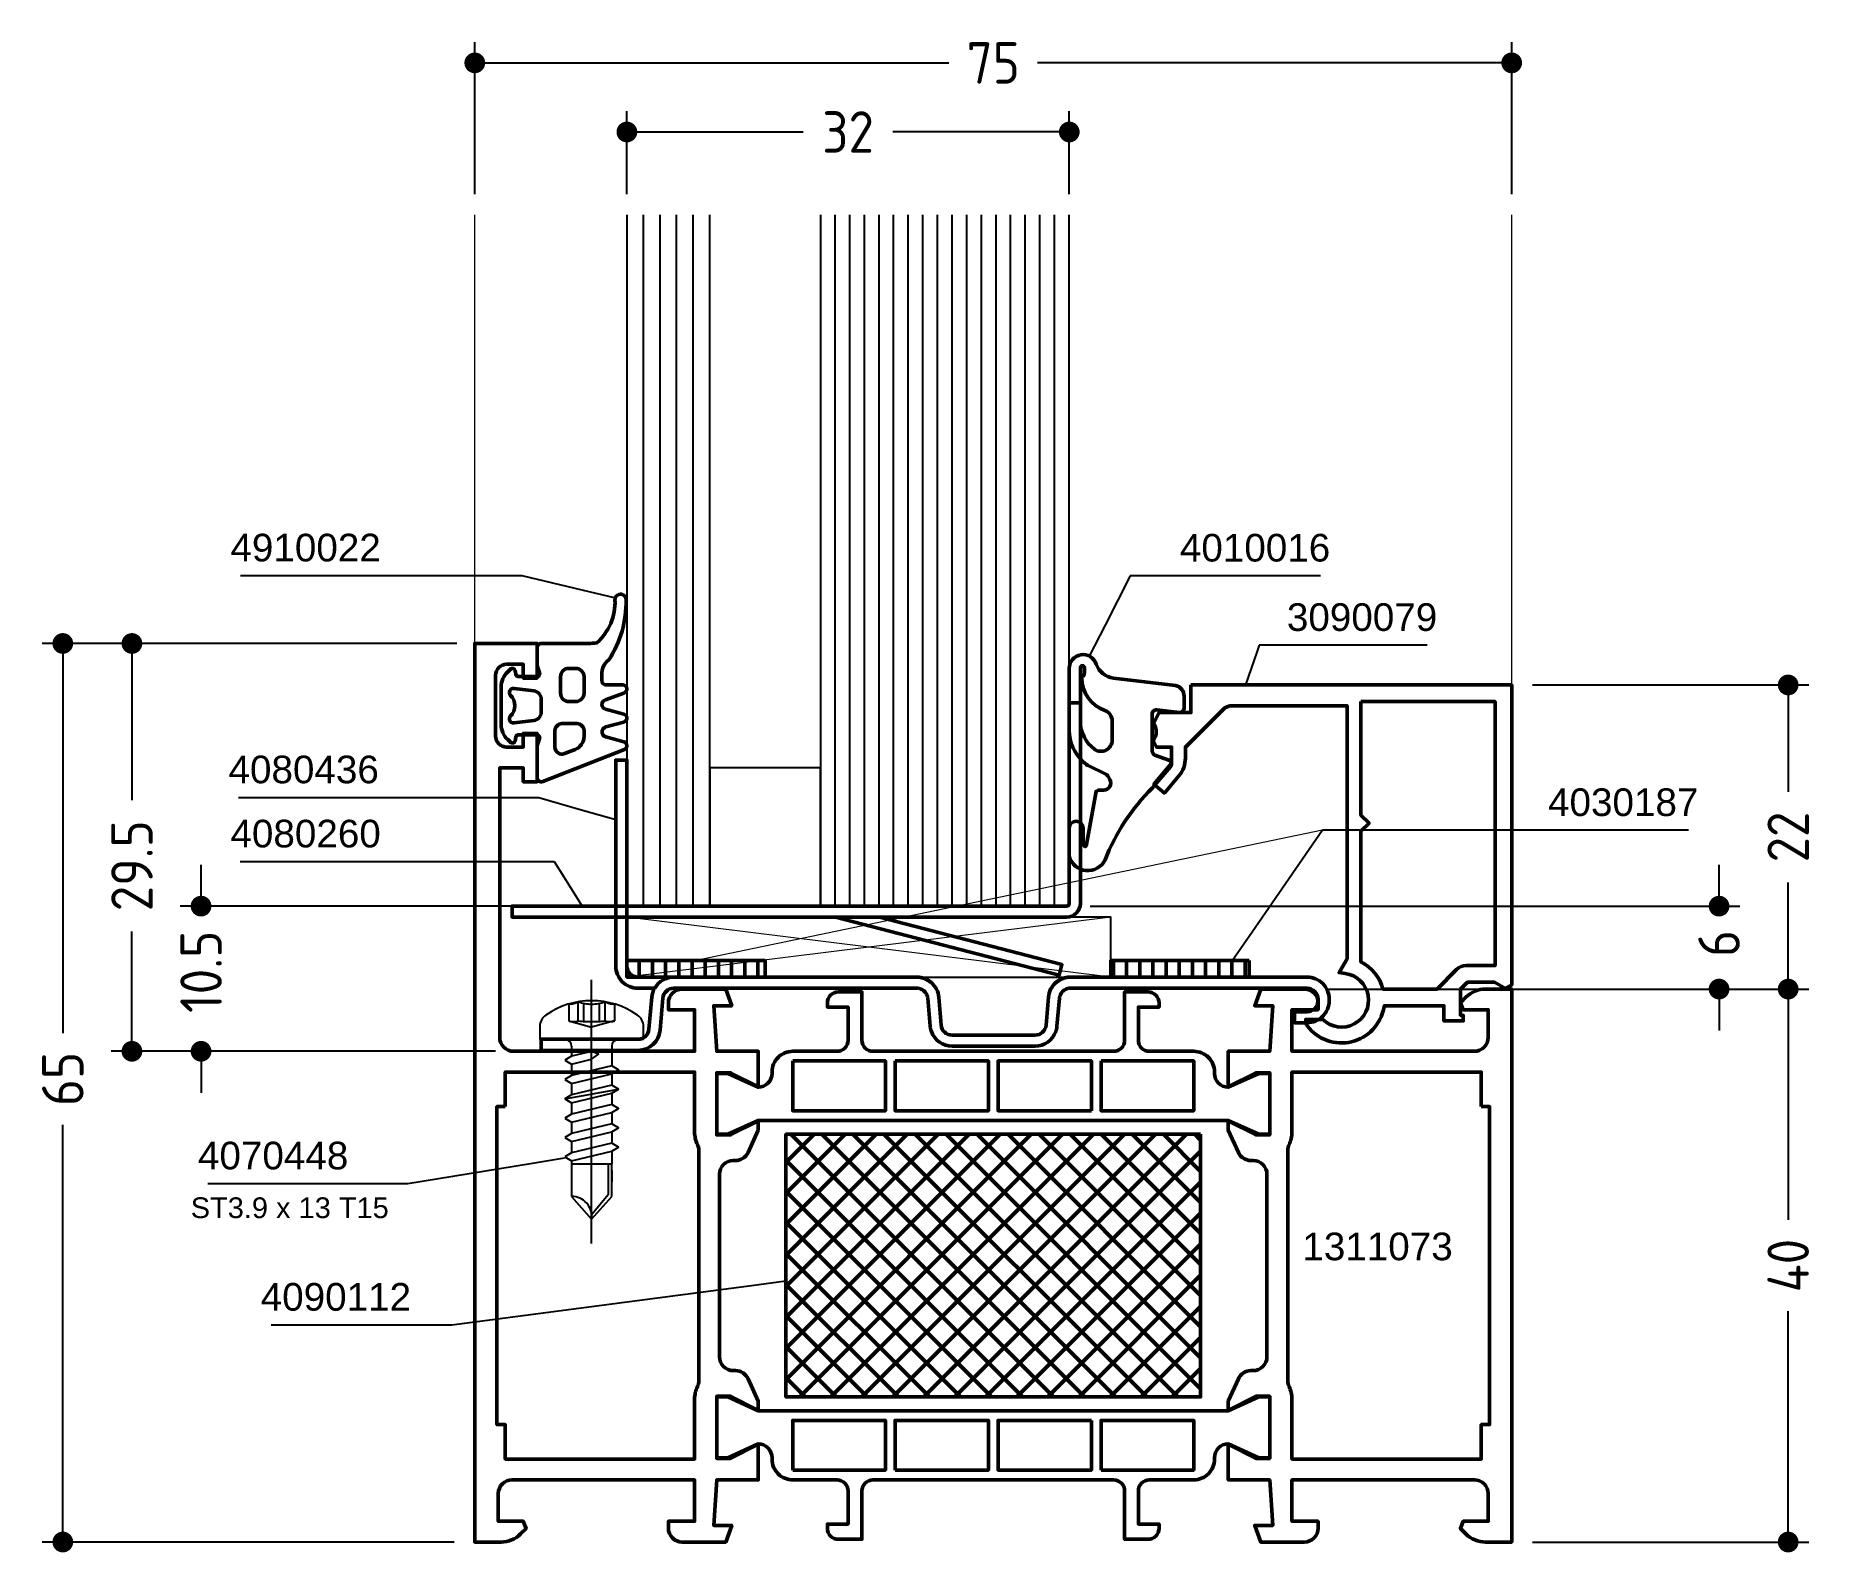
# Model space of a CAD drawing. Header units: millimetres. Extents: x 29 to 157, y 91 to 200.
import ezdxf
from ezdxf.enums import TextEntityAlignment as Align

# ---------------------------------------------------------------- set-up
doc = ezdxf.new("R2010")
doc.units = ezdxf.units.MM
doc.linetypes.add('CENTER', pattern=[50.8, 31.75, -6.35, 6.35, -6.35])
doc.linetypes.add('HIDDEN', pattern=[9.525, 6.35, -3.175])
for name, color, linetype, lineweight in [('AM_5', 3, 'Continuous', 25), ('AM_C', 50, 'Continuous', 50), ('AM_S', 80, 'Continuous', 50), ('Cont2', 2, 'Continuous', 25), ('Cont3', 70, 'Continuous', 18)]:
    doc.layers.add(name, color=color, linetype=linetype, lineweight=lineweight)
doc.styles.add('HBS_DIMTEXTSTYLE', font='isocp.shx')
doc.styles.add('SWISSL', font='swissl.ttf')
doc.dimstyles.new('Konstruktionsschnitt 1-1$0', dxfattribs={"dimscale": 0, "dimtxt": 3, "dimasz": 1.5, "dimexe": 1.5, "dimexo": 1.5, "dimgap": 1.5, "dimtad": 0, "dimdsep": 46, "dimtxsty": 'HBS_DIMTEXTSTYLE', "dimblk": 'PUNKT', "dimcen": 0, "dimclrd": 3, "dimclre": 3, "dimclrt": 2, "dimadec": 1, "dimazin": 2, "dimtfac": 0.7, "dimtofl": 0, "dimtmove": 0, "dimatfit": 3, "dimfxl": 0, "dimtolj": 1, "dimtzin": 0, "dimarcsym": 0})

# ---------------------------------------------------------------- blocks, each defined once
blk = doc.blocks.new('PUNKT')
at = {"color": 0, "linetype": 'Continuous'}
blk.add_line((-0.5, 0), (-1, 0), dxfattribs=at)
at = {"color": 0, "linetype": 'Continuous', "const_width": 0.5}
blk.add_lwpolyline([(-0.25, 0, 1), (0.25, 0, 1)], format="xyb", close=True, dxfattribs=at)
blk = doc.blocks.new('*D18')
at = {"layer": 'AM_5', "color": 3, "lineweight": -2, "transparency": 16777216}
for p, q in [((59.19, 156.45), (29.19, 156.45)), ((30.69, 154.95), (30.69, 128.25)), ((30.69, 92.95), (30.69, 121.64)), ((58.99, 91.45), (29.19, 91.45))]:
    blk.add_line(p, q, dxfattribs=at)
at = {"layer": 'AM_5', "color": 3, "lineweight": -2, "transparency": 16777216, "xscale": 1.5, "yscale": 1.5, "zscale": 1.5}
for p, rotation in [((30.69, 156.45), 90), ((30.69, 91.45), 270)]:
    blk.add_blockref('PUNKT', p, dxfattribs=dict(at, rotation=rotation))
at = {"layer": 'AM_5', "color": 2, "transparency": 16777216, "insert": (30.69, 124.95), "char_height": 3, "attachment_point": 5, "rotation": 90, "style": 'HBS_DIMTEXTSTYLE'}
blk.add_mtext('\\A1;65', dxfattribs=at)
blk = doc.blocks.new('*D19')
at = {"layer": 'AM_5', "color": 3, "lineweight": -2, "transparency": 16777216}
for p, q in [((136.99, 131.45), (156.99, 131.45)), ((155.49, 129.95), (155.49, 114.75)), ((155.49, 92.95), (155.49, 108.15)), ((136.99, 91.45), (156.99, 91.45))]:
    blk.add_line(p, q, dxfattribs=at)
at = {"layer": 'AM_5', "color": 3, "lineweight": -2, "transparency": 16777216, "xscale": 1.5, "yscale": 1.5, "zscale": 1.5}
for p, rotation in [((155.49, 131.45), 90), ((155.49, 91.45), 270)]:
    blk.add_blockref('PUNKT', p, dxfattribs=dict(at, rotation=rotation))
at = {"layer": 'AM_5', "color": 2, "transparency": 16777216, "insert": (155.49, 111.45), "char_height": 3, "attachment_point": 5, "rotation": 90, "style": 'HBS_DIMTEXTSTYLE'}
blk.add_mtext('\\A1;40', dxfattribs=at)
blk = doc.blocks.new('*D20')
at = {"layer": 'AM_5', "color": 3, "lineweight": -2, "transparency": 16777216}
for p, q in [((136.99, 153.45), (156.99, 153.45)), ((155.49, 151.95), (155.49, 145.73)), ((155.49, 132.95), (155.49, 139.17)), ((136.99, 131.45), (156.99, 131.45))]:
    blk.add_line(p, q, dxfattribs=at)
at = {"layer": 'AM_5', "color": 3, "lineweight": -2, "transparency": 16777216, "xscale": 1.5, "yscale": 1.5, "zscale": 1.5}
for p, rotation in [((155.49, 153.45), 90), ((155.49, 131.45), 270)]:
    blk.add_blockref('PUNKT', p, dxfattribs=dict(at, rotation=rotation))
at = {"layer": 'AM_5', "color": 2, "transparency": 16777216, "insert": (155.49, 142.45), "char_height": 3, "attachment_point": 5, "rotation": 90, "style": 'HBS_DIMTEXTSTYLE'}
blk.add_mtext('\\A1;22', dxfattribs=at)
blk = doc.blocks.new('*D21')
at = {"layer": 'AM_5', "color": 3, "lineweight": -2, "transparency": 16777216}
for p, q in [((71.49, 188.95), (71.49, 194.95)), ((103.49, 188.95), (103.49, 194.95)), ((72.99, 193.45), (84.25, 193.45)), ((101.99, 193.45), (90.73, 193.45))]:
    blk.add_line(p, q, dxfattribs=at)
at = {"layer": 'AM_5', "color": 3, "lineweight": -2, "transparency": 16777216, "xscale": 1.5, "yscale": 1.5, "zscale": 1.5, "rotation": 180}
blk.add_blockref('PUNKT', (71.49, 193.45), dxfattribs=at)
at = {"layer": 'AM_5', "color": 3, "lineweight": -2, "transparency": 16777216, "xscale": 1.5, "yscale": 1.5, "zscale": 1.5}
blk.add_blockref('PUNKT', (103.49, 193.45), dxfattribs=at)
at = {"layer": 'AM_5', "color": 2, "transparency": 16777216, "insert": (87.49, 193.45), "char_height": 3, "attachment_point": 5, "style": 'HBS_DIMTEXTSTYLE'}
blk.add_mtext('\\A1;32', dxfattribs=at)
blk = doc.blocks.new('*D22')
at = {"layer": 'AM_5', "color": 3, "lineweight": -2, "transparency": 16777216}
for p, q in [((60.49, 188.95), (60.49, 199.95)), ((135.49, 188.95), (135.49, 199.95)), ((61.99, 198.45), (94.78, 198.45)), ((133.99, 198.45), (101.2, 198.45))]:
    blk.add_line(p, q, dxfattribs=at)
at = {"layer": 'AM_5', "color": 3, "lineweight": -2, "transparency": 16777216, "xscale": 1.5, "yscale": 1.5, "zscale": 1.5, "rotation": 180}
blk.add_blockref('PUNKT', (60.49, 198.45), dxfattribs=at)
at = {"layer": 'AM_5', "color": 3, "lineweight": -2, "transparency": 16777216, "xscale": 1.5, "yscale": 1.5, "zscale": 1.5}
blk.add_blockref('PUNKT', (135.49, 198.45), dxfattribs=at)
at = {"layer": 'AM_5', "color": 2, "transparency": 16777216, "insert": (97.99, 198.45), "char_height": 3, "attachment_point": 5, "style": 'HBS_DIMTEXTSTYLE'}
blk.add_mtext('\\A1;75', dxfattribs=at)
blk = doc.blocks.new('*D23')
at = {"layer": 'AM_5', "color": 3, "lineweight": -2, "transparency": 16777216}
for p, q in [((150.49, 138.95), (150.49, 140.45)), ((104.99, 137.45), (151.99, 137.45)), ((121.99, 131.45), (151.99, 131.45)), ((150.49, 129.95), (150.49, 128.45))]:
    blk.add_line(p, q, dxfattribs=at)
at = {"layer": 'AM_5', "color": 3, "lineweight": -2, "transparency": 16777216, "xscale": 1.5, "yscale": 1.5, "zscale": 1.5}
for p, rotation in [((150.49, 137.45), 270), ((150.49, 131.45), 90)]:
    blk.add_blockref('PUNKT', p, dxfattribs=dict(at, rotation=rotation))
at = {"layer": 'AM_5', "color": 2, "transparency": 16777216, "insert": (150.49, 134.75), "char_height": 3, "attachment_point": 5, "rotation": 90, "style": 'HBS_DIMTEXTSTYLE'}
blk.add_mtext('\\A1;6', dxfattribs=at)
blk = doc.blocks.new('*D24')
at = {"layer": 'AM_5', "color": 3, "lineweight": -2, "transparency": 16777216}
for p, q in [((59.19, 156.45), (34.19, 156.45)), ((35.69, 154.95), (35.69, 145.12)), ((35.69, 128.45), (35.69, 135.61)), ((61.99, 126.95), (34.19, 126.95))]:
    blk.add_line(p, q, dxfattribs=at)
at = {"layer": 'AM_5', "color": 3, "lineweight": -2, "transparency": 16777216, "xscale": 1.5, "yscale": 1.5, "zscale": 1.5}
for p, rotation in [((35.69, 156.45), 90), ((35.69, 126.95), 270)]:
    blk.add_blockref('PUNKT', p, dxfattribs=dict(at, rotation=rotation))
at = {"layer": 'AM_5', "color": 2, "transparency": 16777216, "insert": (35.69, 140.37), "char_height": 3, "attachment_point": 5, "rotation": 90, "style": 'HBS_DIMTEXTSTYLE'}
blk.add_mtext('\\A1;29.5', dxfattribs=at)
blk = doc.blocks.new('*D25')
at = {"layer": 'AM_5', "color": 3, "lineweight": -2, "transparency": 16777216}
for p, q in [((40.69, 138.95), (40.69, 140.45)), ((69.99, 137.45), (39.19, 137.45)), ((61.99, 126.95), (39.19, 126.95)), ((40.69, 125.45), (40.69, 123.95))]:
    blk.add_line(p, q, dxfattribs=at)
at = {"layer": 'AM_5', "color": 3, "lineweight": -2, "transparency": 16777216, "xscale": 1.5, "yscale": 1.5, "zscale": 1.5}
for p, rotation in [((40.69, 137.45), 270), ((40.69, 126.95), 90)]:
    blk.add_blockref('PUNKT', p, dxfattribs=dict(at, rotation=rotation))
at = {"layer": 'AM_5', "color": 2, "transparency": 16777216, "insert": (40.69, 132.7), "char_height": 3, "attachment_point": 5, "rotation": 90, "style": 'HBS_DIMTEXTSTYLE'}
blk.add_mtext('\\A1;10.5', dxfattribs=at)
blk = doc.blocks.new('WS4070448')
at = {"linetype": 'CENTER'}
blk.add_line((-0.02, -14.76), (0, 4.3), dxfattribs=at)
at = {"linetype": 'HIDDEN'}
for p, q in [((-0.97, 1.33), (-0.97, 2.72)), ((-0.56, 1.33), (-0.56, 2.61)), ((0.56, 1.33), (0.56, 2.61)), ((0.97, 1.33), (0.97, 2.72))]:
    blk.add_line(p, q, dxfattribs=at)
for p, q in [((-1.45, -9), (-1.45, -11.36)), ((-1.45, -9), (1.45, -9)), ((1.45, -11.36), (1.45, -9)), ((-1.45, -11.36), (0, -13)), ((0, -13), (1.45, -11.36))]:
    blk.add_line(p, q)
blk.add_lwpolyline([(3.32, 1.75, 0.314856), (-3.32, 1.75, 0.244912), (-3.75, 0.93), (-3.75, 0), (3.75, 0), (3.75, 0.93, 0.244912), (3.32, 1.75, 0.138291)], format="xyb")
for points in [[(-1.65, 2.56), (-1.65, 1.33)], [(-1.65, 1.33), (0, 0.89)], [(1.65, 1.33), (0, 0.89)], [(1.65, 2.56), (1.65, 1.33)]]:
    blk.add_lwpolyline(points, dxfattribs=at)
for points in [[(-1.95, -1.5), (-1.45, -1.79), (0, -1.44), (0.5, -1.07), (0, -0.87), (-1.45, -1.21)], [(-1.95, -2.9), (-1.45, -3.19), (1.45, -2.5), (1.95, -2.21), (1.45, -1.92), (-1.45, -2.61)], [(-1.95, -4.3), (-1.45, -4.59), (1.45, -3.9), (1.95, -3.61), (1.45, -3.32), (-1.45, -4.01)], [(-1.95, -5.7), (-1.45, -5.99), (1.45, -5.3), (1.95, -5.01), (1.45, -4.72), (-1.45, -5.41)], [(-1.95, -7.1), (-1.45, -7.39), (1.45, -6.7), (1.95, -6.41), (1.45, -6.12), (-1.45, -6.81)], [(-1.95, -8.5), (-1.45, -8.79), (1.45, -8.1), (1.95, -7.81), (1.45, -7.52), (-1.45, -8.21)]]:
    blk.add_lwpolyline(points, close=True)
for points in [[(-1.45, -0.5), (-1.45, -1.21)], [(1.45, -0.5), (1.45, -1.92)], [(-1.45, -1.79), (-1.45, -2.21)], [(-1.45, -1.79), (-1.45, -2.61)], [(-1.45, -1.79), (-1.45, -2.61)], [(1.45, -2.5), (1.45, -3.32)], [(-1.95, -4.3), (1.95, -3.61)], [(-1.45, -3.19), (-1.45, -4.01)], [(-1.45, -4.59), (-1.45, -5.41)], [(1.45, -3.9), (1.45, -4.72)], [(-1.45, -5.99), (-1.45, -6.81)], [(1.45, -5.3), (1.45, -6.12)], [(-1.45, -7.39), (-1.45, -8.21)], [(1.45, -6.7), (1.45, -7.52)], [(-1.45, -8.79), (-1.45, -9)], [(1.2, -9), (1.2, -11.25), (0.03, -12.65)], [(1.45, -8.1), (1.45, -9)], [(-1.45, -10.19), (-1.45, -11.01)], [(1.45, -9.5), (1.45, -10.32)]]:
    blk.add_lwpolyline(points)
for centre, radius, start, end in [((-1.59, 3.84), 1.28, 267.2848, 298.8872), ((0, 5.49), 2.94, 250.6988, 289.3012), ((1.59, 3.84), 1.28, 241.1128, 272.7152), ((-1.31, 2.49), 1.21, 253.6643, 286.3357), ((0, 11.41), 10.13, 264.4948, 275.5052), ((1.31, 2.49), 1.21, 253.6643, 286.3357)]:
    blk.add_arc(centre, radius, start, end, dxfattribs=at)
for centre, radius, start, end in [((-1.95, -0.5), 0.5, 0, 90), ((1.95, -0.5), 0.5, 90, 180), ((-1.46, -12.83), 1.47, 353.4244, 89.6688)]:
    blk.add_arc(centre, radius, start, end)
blk = doc.blocks.new('*U31', base_point=(71.49, 173.45))
for p, q in [((72.69, 173.45), (72.69, 223.45)), ((73.89, 173.45), (73.89, 223.45)), ((75.09, 173.45), (75.09, 223.45)), ((76.29, 173.45), (76.29, 223.45)), ((86.55, 173.45), (86.55, 223.45)), ((87.61, 173.45), (87.61, 223.45)), ((88.67, 173.45), (88.67, 223.45)), ((89.73, 173.45), (89.73, 223.45)), ((90.78, 173.45), (90.78, 223.45)), ((91.84, 173.45), (91.84, 223.45)), ((92.9, 173.45), (92.9, 223.45)), ((93.96, 173.45), (93.96, 223.45)), ((95.02, 173.45), (95.02, 223.45)), ((96.08, 173.45), (96.08, 223.45)), ((97.14, 173.45), (97.14, 223.45)), ((98.2, 173.45), (98.2, 223.45)), ((99.25, 173.45), (99.25, 223.45)), ((100.31, 173.45), (100.31, 223.45)), ((101.37, 173.45), (101.37, 223.45)), ((102.43, 173.45), (102.43, 223.45))]:
    blk.add_line(p, q)
for points in [[(71.49, 223.45), (71.49, 173.45), (77.49, 173.45), (77.49, 223.45)], [(85.49, 223.45), (85.49, 173.45), (103.49, 173.45), (103.49, 223.45)]]:
    blk.add_lwpolyline(points)
blk.add_lwpolyline([(77.49, 173.45), (85.49, 173.45), (85.49, 183.45), (77.49, 183.45)], close=True)
blk = doc.blocks.new('*S216')
at = {"layer": 'AM_5', "color": 3}
for p, q in [((43.55, 161.36), (55.69, 161.36)), ((55.69, 161.36), (63.88, 161.36)), ((63.88, 161.36), (68.23, 160.33))]:
    blk.add_line(p, q, dxfattribs=at)
at = {"layer": 'AM_5', "color": 3, "linetype": 'Continuous'}
blk.add_line((68.23, 160.33), (70.66, 159.76), dxfattribs=at)
at = {"layer": 'AM_5', "color": 2, "insert": (53.69, 162.36), "char_height": 2, "attachment_point": 9, "style": 'SWISSL'}
blk.add_mtext('4910022', dxfattribs=at)
blk = doc.blocks.new('*S217')
at = {"layer": 'AM_5', "color": 3}
for p, q in [((43.53, 140.67), (55.69, 140.67)), ((55.69, 140.67), (66.24, 140.67)), ((66.24, 140.67), (66.93, 139.57))]:
    blk.add_line(p, q, dxfattribs=at)
at = {"layer": 'AM_5', "color": 3, "linetype": 'Continuous'}
blk.add_line((66.93, 139.57), (68.25, 137.45), dxfattribs=at)
at = {"layer": 'AM_5', "color": 2, "insert": (53.69, 141.67), "char_height": 2, "attachment_point": 9, "style": 'SWISSL'}
blk.add_mtext('4080260', dxfattribs=at)
blk = doc.blocks.new('*S218')
at = {"layer": 'AM_5', "color": 3}
for p, q in [((55.65, 117.38), (64.53, 118.84)), ((41.19, 117.38), (53.34, 117.38)), ((53.34, 117.38), (55.65, 117.38))]:
    blk.add_line(p, q, dxfattribs=at)
at = {"layer": 'AM_5', "color": 3, "linetype": 'Continuous'}
blk.add_line((64.53, 118.84), (66.99, 119.25), dxfattribs=at)
at = {"layer": 'AM_5', "color": 2, "insert": (51.34, 118.38), "char_height": 2, "attachment_point": 9, "style": 'SWISSL'}
blk.add_mtext('4070448', dxfattribs=at)
blk = doc.blocks.new('ZAHL rechts')
at = {"layer": 'AM_5', "color": 2, "style": 'SWISSL'}
blk.add_attdef('XXX', text='', height=1.5, dxfattribs=at).set_placement((-1.95, -2.5), align=Align.RIGHT)
blk = doc.blocks.new('*S219')
at = {"layer": 'AM_5', "color": 3}
for p, q in [((107.9, 161.35), (106.08, 157.77)), ((109.49, 161.35), (107.9, 161.35)), ((121.65, 161.35), (109.49, 161.35))]:
    blk.add_line(p, q, dxfattribs=at)
at = {"layer": 'AM_5', "color": 3, "linetype": 'Continuous'}
blk.add_line((106.08, 157.77), (104.94, 155.54), dxfattribs=at)
at = {"layer": 'AM_5', "color": 2, "insert": (111.49, 162.35), "char_height": 2, "attachment_point": 7, "style": 'SWISSL'}
blk.add_mtext('4010016', dxfattribs=at)
blk = doc.blocks.new('*S220')
at = {"layer": 'AM_5', "color": 3, "linetype": 'Continuous'}
blk.add_line((117.05, 155.81), (116.23, 153.45), dxfattribs=at)
at = {"layer": 'AM_5', "color": 3}
for p, q in [((117.23, 156.33), (117.05, 155.81)), ((129.38, 156.33), (117.23, 156.33))]:
    blk.add_line(p, q, dxfattribs=at)
at = {"layer": 'AM_5', "color": 2, "insert": (119.23, 157.33), "char_height": 2, "attachment_point": 7, "style": 'SWISSL'}
blk.add_mtext('3090079', dxfattribs=at)
blk = doc.blocks.new('*S221')
at = {"layer": 'AM_5', "color": 3}
for p, q in [((43.39, 145.31), (53.73, 145.31)), ((53.73, 145.31), (65.11, 145.31)), ((65.11, 145.31), (68.29, 144.4))]:
    blk.add_line(p, q, dxfattribs=at)
at = {"layer": 'AM_5', "color": 3, "linetype": 'Continuous'}
blk.add_line((68.29, 144.4), (70.69, 143.71), dxfattribs=at)
at = {"layer": 'AM_5', "color": 2, "insert": (53.55, 146.31), "char_height": 2, "attachment_point": 9, "style": 'SWISSL'}
blk.add_mtext('4080436', dxfattribs=at)
blk = doc.blocks.new('*S222')
at = {"layer": 'AM_5', "color": 3}
for p, q in [((58.84, 107.16), (80.51, 110.01)), ((45.75, 107.16), (57.1, 107.16)), ((57.1, 107.16), (58.84, 107.16))]:
    blk.add_line(p, q, dxfattribs=at)
at = {"layer": 'AM_5', "color": 3, "linetype": 'Continuous'}
blk.add_line((80.51, 110.01), (82.99, 110.34), dxfattribs=at)
at = {"layer": 'AM_5', "color": 2, "insert": (55.88, 108.16), "char_height": 2, "attachment_point": 9, "style": 'SWISSL'}
blk.add_mtext('4090112', dxfattribs=at)
blk = doc.blocks.new('*S223')
at = {"layer": 'AM_5', "color": 3}
for p, q in [((121.81, 142.94), (116.71, 135.57)), ((138.08, 142.94), (121.81, 142.94)), ((148.27, 142.94), (138.08, 142.94))]:
    blk.add_line(p, q, dxfattribs=at)
at = {"layer": 'AM_5', "color": 3, "linetype": 'Continuous'}
blk.add_line((116.71, 135.57), (115.29, 133.52), dxfattribs=at)
at = {"layer": 'AM_5', "color": 2, "insert": (138.12, 143.94), "char_height": 2, "attachment_point": 7, "style": 'SWISSL'}
blk.add_mtext('4030187', dxfattribs=at)
blk = doc.blocks.new('WI1311073')
for points in [[(20.5, 29.8), (20.5, 30.5), (18.3, 29.5), (17.5, 29.5), (17.5, 33.9), (18.3, 33.9), (20.5, 32.9), (20.5, 35.5), (17.5, 35.5), (17.28, 38.8), (18.59, 38.8), (18.15, 40), (15, 40, 0.414214), (14, 39), (14, 38.5), (15.9, 38.5), (15.9, 35.5), (2.8, 35.5, -0.414214), (1.8, 36.5), (1.8, 56), (3.5, 56), (3.5, 55), (4.5, 55), (4.5, 58.5), (3.5, 58.5), (3.5, 57.5), (2.3, 57.5, -0.414214), (1.5, 58.3), (1.5, 62.7, -0.414214), (2.3, 63.5), (3.5, 63.5), (3.5, 62.5), (4.5, 62.5), (4.5, 65), (0, 65), (0, 0), (1.9, 0, 0.198912), (3.31, 0.59), (3.71, 0.99), (3.5, 1.5), (1.7, 1.5), (1.7, 3.5, -0.414214), (2.7, 4.5), (15.9, 4.5), (15.9, 1.5), (14, 1.5), (14, 1, 0.414214), (15, 0), (18.15, 0), (18.59, 1.2), (17.28, 1.2), (17.5, 4.5), (20.5, 4.5), (20.5, 7.1), (18.3, 6.1), (17.5, 6.1), (17.5, 10.5), (18.3, 10.5), (20.5, 9.5), (20.5, 10.2), (19.77, 11.81, 0.294108), (18.86, 12.4), (18.7, 12.4, -0.414214), (17.7, 13.4), (17.7, 26.6, -0.414214), (18.7, 27.6), (18.86, 27.6, 0.294108), (19.77, 28.19), (20.5, 29.8)], [(54.5, 10.2), (55.23, 11.81, -0.294108), (56.14, 12.4), (56.3, 12.4, 0.414214), (57.3, 13.4), (57.3, 26.6, 0.414214), (56.3, 27.6), (56.14, 27.6, -0.294108), (55.23, 28.19), (54.5, 29.8), (54.5, 30.5), (56.7, 29.5), (57.5, 29.5), (57.5, 33.9), (56.7, 33.9), (54.5, 32.9), (54.5, 35.5), (57.5, 35.5), (57.72, 38.8), (56.41, 38.8), (56.85, 40), (60, 40, -0.414214), (61, 39), (61, 38.5), (59.1, 38.5), (59.1, 35.5), (72.3, 35.5, 0.414214), (73.3, 36.5), (73.3, 38.5), (71.5, 38.5), (71.29, 39.01), (71.69, 39.41, -0.198912), (73.1, 40), (75, 40), (75, 0), (73.1, 0, -0.198912), (71.69, 0.59), (71.29, 0.99), (71.5, 1.5), (73.3, 1.5), (73.3, 3.5, 0.414214), (72.3, 4.5), (59.1, 4.5), (59.1, 1.5), (61, 1.5), (61, 1, -0.414214), (60, 0), (56.85, 0), (56.41, 1.2), (57.72, 1.2), (57.5, 4.5), (54.5, 4.5), (54.5, 7.1), (56.7, 6.1), (57.5, 6.1), (57.5, 10.5), (56.7, 10.5), (54.5, 9.5), (54.5, 10.2)], [(54.5, 32.9), (54.5, 32.95), (56.5, 33.95), (57.5, 33.95), (57.5, 29.45), (56.5, 29.45), (54.5, 30.45), (54.5, 30.5), (20.5, 30.5), (20.5, 30.45), (18.5, 29.45), (17.5, 29.45), (17.5, 33.95), (18.5, 33.95), (20.5, 32.95), (20.5, 32.9, 0.414214), (21.5, 33.9), (21.5, 34, -0.414214), (23, 35.5), (26.2, 35.5, 0.414214), (27, 36.3), (27, 38.7), (25.5, 38.7), (25.5, 39, -0.414214), (26.3, 39.8), (28, 39.8), (28, 36.3, 0.414214), (28.8, 35.5), (46.2, 35.5, 0.414214), (47, 36.3), (47, 39.8), (48.7, 39.8, -0.414214), (49.5, 39), (49.5, 38.7), (48, 38.7), (48, 36.3, 0.414214), (48.8, 35.5), (52, 35.5, -0.414214), (53.5, 34), (53.5, 33.9, 0.414214), (54.5, 32.9)], [(2.2, 31.5), (1.6, 31.5), (1.6, 8.5), (2.2, 8.5), (2.2, 6), (15.9, 6), (15.9, 10.35, -0.112281), (16.1, 11.24, 0.112281), (16.2, 11.67), (16.2, 28.33, 0.112281), (16.1, 28.76, -0.112281), (15.9, 29.65), (15.9, 34), (2.2, 34), (2.2, 31.5)], [(72.8, 31.5), (73.4, 31.5), (73.4, 8.5), (72.8, 8.5), (72.8, 6), (59.1, 6), (59.1, 10.35, 0.112281), (58.9, 11.24, -0.112281), (58.8, 11.67), (58.8, 28.33, -0.112281), (58.9, 28.76, 0.112281), (59.1, 29.65), (59.1, 34), (72.8, 34), (72.8, 31.5)], [(54.5, 7.1), (54.5, 7.05), (56.5, 6.05), (57.5, 6.05), (57.5, 10.55), (56.5, 10.55), (54.5, 9.55), (54.5, 9.5), (20.5, 9.5), (20.5, 9.55), (18.5, 10.55), (17.5, 10.55), (17.5, 6.05), (18.5, 6.05), (20.5, 7.05), (20.5, 7.1, -0.414214), (21.5, 6.1), (21.5, 6, 0.414214), (23, 4.5), (26.2, 4.5, -0.414214), (27, 3.7), (27, 1.3), (25.5, 1.3), (25.5, 1, 0.414214), (26.3, 0.2), (28, 0.2), (28, 3.7, -0.414214), (28.8, 4.5), (46.2, 4.5, -0.414214), (47, 3.7), (47, 0.2), (48.7, 0.2, 0.414214), (49.5, 1), (49.5, 1.3), (48, 1.3), (48, 3.7, -0.414214), (48.8, 4.5), (52, 4.5, 0.414214), (53.5, 6), (53.5, 6.1, -0.414214), (54.5, 7.1)]]:
    blk.add_lwpolyline(points, format="xyb", close=True)
for points in [[(23, 34.8), (29.7, 34.8), (29.7, 31.2), (23, 31.2), (23, 34.8)], [(30.4, 34.8), (37.15, 34.8), (37.15, 31.2), (30.4, 31.2), (30.4, 34.8)], [(44.6, 31.2), (37.85, 31.2), (37.85, 34.8), (44.6, 34.8), (44.6, 31.2)], [(45.3, 34.8), (52, 34.8), (52, 31.2), (45.3, 31.2), (45.3, 34.8)], [(23, 5.2), (29.7, 5.2), (29.7, 8.8), (23, 8.8), (23, 5.2)], [(30.4, 5.2), (37.15, 5.2), (37.15, 8.8), (30.4, 8.8), (30.4, 5.2)], [(44.6, 8.8), (37.85, 8.8), (37.85, 5.2), (44.6, 5.2), (44.6, 8.8)], [(45.3, 5.2), (52, 5.2), (52, 8.8), (45.3, 8.8), (45.3, 5.2)]]:
    blk.add_lwpolyline(points, close=True)
blk = doc.blocks.new('WI3090079')
for points in [[(-23.2, 22), (-23.2, 20), (-25.5, 20), (-25.9, 19.21, -0.339409), (-25.93, 17.99), (-25.7, 17.5), (-24.6, 17.5), (-24.6, 16.35), (-25.88, 14.82), (-25.12, 14.18), (-24.07, 15.43, 0.176327), (-23.6, 16.71), (-23.6, 17.5), (-20.89, 20.21, -0.198912), (-20.19, 20.5), (-11.9, 20.5), (-11.9, 2.2), (-12.48, 1.19), (-12.04, 1.13, -1.382111), (-13.66, -2.2), (-14.9, -2.2), (-14.9, -2.49, 0.652679), (-9.3, -1.57), (-9.2, -1.2), (-4.9, -1.2), (-4.9, -2.3), (-3.5, -2.3), (-3.5, -1.9), (-3.7, -1.9), (-3.7, 0), (-3.2, 0.5), (-1.25, 0.5), (-0.45, 0.04), (0, 0.3), (0, 22), (-23.2, 22)], [(-10.9, 20.8), (-10.9, 12.58), (-10.32, 12), (-10.9, 11.42), (-10.9, 1.97, -0.213458), (-9.31, 0), (-5.4, 0), (-3.99, 1.41, -0.198912), (-3.28, 1.7), (-1.2, 1.7), (-1.2, 20.8), (-10.9, 20.8)]]:
    blk.add_lwpolyline(points, format="xyb", close=True)
blk = doc.blocks.new('WI4010016')
for points in [[(1.19, 1.96, -0.346133), (1.8, 1.18), (1.8, 0.3, -0.449698), (1.46, 0), (-0.16, 0.2, 0.449698), (-0.5, -0.1), (-0.5, -2.79, 0.315299), (-0.3, -3.07), (0.7, -3.44, -0.548619), (0.81, -3.93), (-0.5, -5.46, 0.104737), (-3.91, -10.66, -0.684728), (-6.5, -10.42), (-6.5, -8.36, -1), (-5.5, -8.36), (-5.5, -9.42, 0.287601), (-5.34, -9.69, 0.156883), (-5.25, -9.53), (-4.59, -5.82, -0.041381), (-4.57, -5.74), (-4.52, -5.69, -0.200274), (-4.31, -5.6), (-4, -5.6, 0.57735), (-3.57, -4.85), (-3.72, -4.58, 0.149451), (-3.85, -4.46), (-5.14, -3.83, -0.069927), (-5.25, -3.76), (-5.51, -3.53, -0.212557), (-6.5, -1.3), (-6.5, 3.2, -0.852431), (-4.55, 3.51, 0.291336), (-3.3, 2.49), (1.19, 1.96)], [(-3.4, -2, -0.612992), (-4.67, -2.65, -0.239931), (-5.7, -0.63), (-5.7, 3.25, -1), (-5.4, 3.25), (-5.4, 2.88, -0.317837), (-5.6, 2.6), (-5.6, 2.51, 0.317975), (-3.93, 0.15, -0.317975), (-3.4, -0.6), (-3.4, -2)]]:
    blk.add_lwpolyline(points, format="xyb", close=True)
blk = doc.blocks.new('WI4030187')
h = blk.add_hatch()
h.set_pattern_fill('LINE', color=256, scale=0.3, angle=90)
h.paths.add_polyline_path([(5, 0), (5, 1.2), (-5, 1.2), (-5, 0)])
blk.add_lwpolyline([(5, 1.2), (5, 0), (-5, 0), (-5, 1.2), (5, 1.2)], close=True)
blk = doc.blocks.new('WI4080260')
blk.add_lwpolyline([(0.8, 0.2, -0.414214), (-0.2, -0.8), (-40.3, -0.8), (-40.3, 0), (-0.2, 0, 0.414214), (0, 0.2), (0, 14.7), (0.8, 14.7), (0.8, 0.2)], format="xyb", close=True)
blk.add_lwpolyline([(-13.72, -0.8), (-0.53, -4.23), (-0.74, -5), (-16.9, -0.8)])
blk = doc.blocks.new('WI4080436')
blk.add_lwpolyline([(-26.97, 0.4, 0.004374), (-27, 0.42, 0.009393), (-27.04, 0.45, 0.008732), (-27.08, 0.48, 0.006678), (-27.11, 0.5, 0.005796), (-27.14, 0.53, 0.003775), (-27.17, 0.54, 0.00446), (-27.21, 0.56, 0.004745), (-27.24, 0.58, 0.004746), (-27.27, 0.6, 0.005446), (-27.31, 0.62, 0.006611), (-27.35, 0.64, 0.007175), (-27.39, 0.66, 0.007951), (-27.43, 0.68, 0.006443), (-27.47, 0.7, 0.006656), (-27.51, 0.71, 0.007901), (-27.55, 0.72, 0.007046), (-27.58, 0.73, 0.005573), (-27.62, 0.74, 0.006095), (-27.65, 0.75, 0.006961), (-27.7, 0.76, 0.006263), (-27.73, 0.77, 0.005895), (-27.77, 0.78, 0.004888), (-27.81, 0.78, 0.004858), (-27.85, 0.79, 0.005749), (-27.88, 0.79, 0.006349), (-27.92, 0.8, 0.006609), (-27.96, 0.8, 0.006539), (-28, 0.8, 0.006195), (-28.04, 0.8), (-48.2, 0.8, -0.414214), (-49, 1.6), (-49, 16.5), (-49.8, 16.5), (-49.8, 1.6, 0.414214), (-48.2, 0), (-46.99, 0, 0.109506), (-47.19, -0.66), (-47.4, -2.97, -0.388866), (-48.19, -3.7), (-55.2, -3.7), (-55.2, -4.5), (-48.19, -4.5, 0.388866), (-46.6, -3.04), (-46.4, -0.73, -0.388866), (-45.6, 0), (-28.04, 0, -0.031191), (-27.94, -0.01, -0.032117), (-27.84, -0.03, -0.034113), (-27.74, -0.06, -0.033448), (-27.64, -0.11, -0.033036), (-27.55, -0.17, -0.034054), (-27.47, -0.24, -0.033669), (-27.4, -0.32, -0.0353), (-27.34, -0.41, -0.035248), (-27.29, -0.51, -0.034082), (-27.26, -0.62, -0.035248), (-27.24, -0.73), (-27.06, -2.74, 0.009909), (-27.06, -2.8, 0.007889), (-27.05, -2.86, 0.008695), (-27.04, -2.91, 0.00948), (-27.03, -2.97, 0.009796), (-27.01, -3.03, 0.009634), (-27, -3.08, 0.009059), (-26.97, -3.14, 0.316051), (-25.47, -4.2), (-19.48, -4.2, 0.316051), (-17.98, -3.14, 0.010145), (-17.96, -3.08, 0.008062), (-17.94, -3.03, 0.008782), (-17.92, -2.97, 0.009483), (-17.91, -2.92, 0.009718), (-17.9, -2.86, 0.009471), (-17.89, -2.8, 0.008803), (-17.89, -2.74), (-17.71, -0.73, -0.025271), (-17.7, -0.65, -0.025635), (-17.68, -0.57, -0.025685), (-17.65, -0.49, -0.025804), (-17.62, -0.42, -0.025802), (-17.57, -0.35, -0.024503), (-17.53, -0.29, -0.024568), (-17.47, -0.23, -0.024904), (-17.41, -0.18, -0.025509), (-17.35, -0.13, -0.025192), (-17.28, -0.09, -0.046587), (-17.13, -0.03, -0.024117), (-17.06, -0.01, -0.023804), (-16.99, 0, -0.023114), (-16.91, 0), (0.2, 0, -0.414214), (1, -0.8), (1, -0.9, -0.414214), (0.2, -1.7), (-0.7, -1.7), (-0.7, -2.5), (0.2, -2.5, 0.414214), (1.8, -0.9), (1.8, -0.8, 0.414214), (0.2, 0.8), (-16.91, 0.8, 0.006823), (-16.95, 0.8, 0.006631), (-16.99, 0.8, 0.006434), (-17.04, 0.8, 0.006371), (-17.08, 0.79, 0.006494), (-17.12, 0.79, 0.006197), (-17.16, 0.78, 0.006224), (-17.2, 0.77, 0.00638), (-17.24, 0.77, 0.006071), (-17.28, 0.76, 0.005434), (-17.32, 0.75, 0.005653), (-17.36, 0.74, 0.007587), (-17.4, 0.72, 0.009381), (-17.44, 0.71, 0.008193), (-17.49, 0.69, 0.00629), (-17.53, 0.68, 0.006974), (-17.57, 0.66, 0.005712), (-17.61, 0.64, 0.00638), (-17.65, 0.62, 0.005872), (-17.68, 0.6, 0.006229), (-17.72, 0.58, 0.00628), (-17.76, 0.55, 0.007), (-17.8, 0.53, 0.00673), (-17.84, 0.5, 0.005989), (-17.87, 0.48, 0.008282), (-17.91, 0.45, 0.009345), (-17.94, 0.42, 0.006288), (-17.98, 0.4, 0.191525), (-18.51, -0.66), (-18.68, -2.67, -0.388765), (-19.48, -3.4), (-25.47, -3.4, -0.388765), (-26.27, -2.67), (-26.44, -0.66, 0.191525), (-26.97, 0.4)], format="xyb", close=True)
blk.add_arc((-45.6, -0.8), 1.6, 90, 150)
blk = doc.blocks.new('WI4090112')
h = blk.add_hatch()
h.set_pattern_fill('ANSI37', color=256, scale=0.5)
h.paths.add_polyline_path([(30, 0), (30, 19), (0, 19), (0, 0)])
blk.add_lwpolyline([(30, 19), (0, 19), (0, 0), (30, 0), (30, 19)], close=True)
blk = doc.blocks.new('WI4910022')
blk.add_line((0.3, 0), (0.3, 0))
blk.add_lwpolyline([(0, -7.38), (0, -9.7, 0.537715), (0.42, -9.98), (6.32, -7.68, 0.71283), (6.28, -7.11), (4.98, -6.76, -0.767327), (4.98, -6.04), (6.28, -5.69, 0.767327), (6.28, -5.11), (4.96, -4.76, -0.767327), (4.96, -4.08), (6.28, -3.59, 0.876976), (6.2, -3), (5, -3, -0.414214), (4.7, -2.7), (4.7, -2.48, -0.288751), (5.2, -1.18, 0.150709), (6.44, 3.17, 1.016945), (5.64, 3.15, -0.221064), (4.33, 0.05, -0.039181), (3.7, 0), (0.3, 0, 0.414214), (0, -0.3), (0, -1.62), (0.19, -2.13, -0.520567), (0, -2.4), (-1.33, -2.4, -0.36397), (-1.53, -2.23), (-1.58, -1.97, 0.594937), (-1.91, -1.85), (-2.12, -2.05, 0.208), (-2.6, -3.15), (-2.6, -5.85, 0.208), (-2.12, -6.95), (-1.91, -7.15, 0.594937), (-1.58, -7.03), (-1.53, -6.77, -0.36397), (-1.33, -6.6), (0, -6.6, -0.520567), (0.19, -6.87), (0, -7.38)], format="xyb")
for points in [[(2.3, -4.2, -0.414214), (1.7, -3.6), (1.7, -2.4, -0.414214), (2.3, -1.8), (2.8, -1.8, -0.414214), (3.4, -2.4), (3.4, -3.6, -0.414214), (2.8, -4.2)], [(0.3, -4.98, -0.378866), (-0.23, -5.57), (-1.66, -5.75, -0.717695), (-1.91, -5.24, 0.421053), (-1.91, -3.76, -0.717695), (-1.66, -3.25), (-0.23, -3.43, -0.378866), (0.3, -4.02), (0.3, -4.98)], [(1.98, -7.97, -0.527791), (1.3, -7.51), (1.3, -6.3, -0.414214), (1.8, -5.8), (2.9, -5.8, -0.414214), (3.4, -6.3), (3.4, -6.73, -0.30908), (2.76, -7.67)]]:
    blk.add_lwpolyline(points, format="xyb", close=True)

msp = doc.modelspace()

# ---------------------------------------------------------------- linework, layer by layer
at = {"layer": 'Cont2'}
msp.add_lwpolyline([(71.49, 132.316), (106.491, 132.316), (106.491, 136.655), (71.49, 136.655)], close=True, dxfattribs=at)
at = {"layer": 'Cont3'}
for p, q in [((60.49, 156.45), (60.49, 187.455)), ((135.49, 153.45), (135.49, 187.455)), ((121.806, 142.938), (76.49, 133.516)), ((106.491, 136.655), (71.49, 132.316)), ((106.491, 132.316), (71.49, 136.655))]:
    msp.add_line(p, q, dxfattribs=at)

# ---------------------------------------------------------------- block references
at = {"layer": 'AM_5'}
for name in ['*S216', '*S219', '*S220', '*S221', '*S223', '*S217', '*S218', '*S222']:
    msp.add_blockref(name, (0, 0), dxfattribs=at)
msp.add_blockref('ZAHL rechts', (56.217, 117.383), dxfattribs=at).add_auto_attribs({'XXX': 'ST3.9 x 13 T15'})
at = {"layer": 'AM_C'}
for name, p in [('WI4910022', (64.99, 156.45)), ('WI4010016', (109.99, 151.45)), ('WI4080260', (103.49, 137.455)), ('WI4080436', (120.49, 131.516)), ('WI4030187', (76.49, 132.316)), ('WI4030187', (111.491, 132.316)), ('WI4090112', (82.99, 101.95))]:
    msp.add_blockref(name, p, dxfattribs=at)
at = {"layer": 'AM_S'}
for name, p in [('WI1311073', (60.49, 91.45)), ('WI3090079', (135.49, 131.45))]:
    msp.add_blockref(name, p, dxfattribs=at)
at = {"layer": 'Cont2'}
for name, p in [('*U31', (71.49, 137.455)), ('WS4070448', (68.943, 127.816))]:
    msp.add_blockref(name, p, dxfattribs=at)

# ---------------------------------------------------------------- texts
at = {"layer": 'AM_5', "color": 2, "insert": (131.224, 111.806), "char_height": 2, "attachment_point": 9, "style": 'SWISSL'}
msp.add_mtext('1311073', dxfattribs=at)

# ---------------------------------------------------------------- dimensions: what is measured, and where the dimension line sits
at = {"layer": 'AM_5'}
for base, p1, p2, picture, middle in [((60.49, 198.455), (135.49, 187.455), (60.49, 187.455), '*D22', (97.99, 198.455)), ((103.49, 193.455), (71.49, 187.455), (103.49, 187.455), '*D21', (87.49, 193.455))]:
    dim = msp.add_linear_dim(base=base, p1=p1, p2=p2, dimstyle='Konstruktionsschnitt 1-1$0', override={"dimscale": 1}, dxfattribs=at)
    dim.commit()
    dim.dimension.update_dxf_attribs({"geometry": picture, "text_midpoint": middle})
for base, p1, p2, picture, middle in [((30.69, 156.45), (60.49, 91.45), (60.69, 156.45), '*D18', (30.69, 124.946)), ((35.69, 126.95), (60.69, 156.45), (63.49, 126.95), '*D24', (35.69, 140.366)), ((40.69, 126.9505), (71.49, 137.455), (63.4899, 126.9505), '*D25', (40.69, 132.7027)), ((150.49, 131.4505), (103.49, 137.455), (120.49, 131.4505), '*D23', (150.49, 134.7539))]:
    dim = msp.add_linear_dim(base=base, p1=p1, p2=p2, angle=90, dimstyle='Konstruktionsschnitt 1-1$0', override={"dimscale": 1}, dxfattribs=at)
    dim.commit()
    dim.dimension.update_dxf_attribs({"geometry": picture, "text_midpoint": middle, "dimtype": 160})
for base, p1, p2, picture, middle in [((155.49, 131.45), (135.49, 153.45), (135.49, 131.45), '*D20', (155.49, 142.45)), ((155.49, 91.45), (135.49, 131.45), (135.49, 91.45), '*D19', (155.49, 111.45))]:
    dim = msp.add_linear_dim(base=base, p1=p1, p2=p2, angle=90, dimstyle='Konstruktionsschnitt 1-1$0', override={"dimscale": 1}, dxfattribs=at)
    dim.commit()
    dim.dimension.update_dxf_attribs({"geometry": picture, "text_midpoint": middle})

doc.saveas('drawing.dxf')
